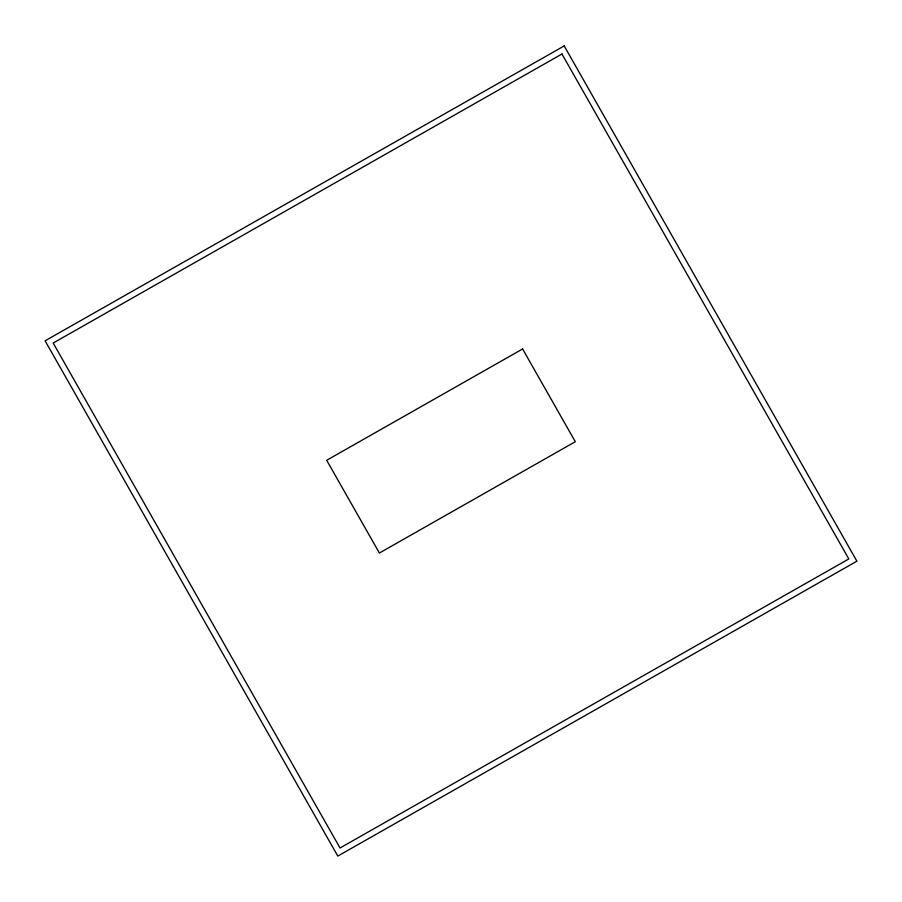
<?xml version="1.0" encoding="UTF-8"?>
<svg xmlns="http://www.w3.org/2000/svg" width="902" height="902" viewBox="0 0 902 902"><rect width="100%" height="100%" fill="white"/><g stroke="black" fill="none" stroke-linecap="round" stroke-linejoin="round"><path stroke-width="1.35" d="M564.19 45.923L45.1 340.821L337.81 856.077L856.9 561.179L564.19 45.923M561.957 54.007L53.184 343.042L340.043 847.993L848.816 558.958L561.957 54.007M522.608 348.973L326.693 460.279L379.392 553.027L575.307 441.721L522.608 348.973"/></g></svg>
